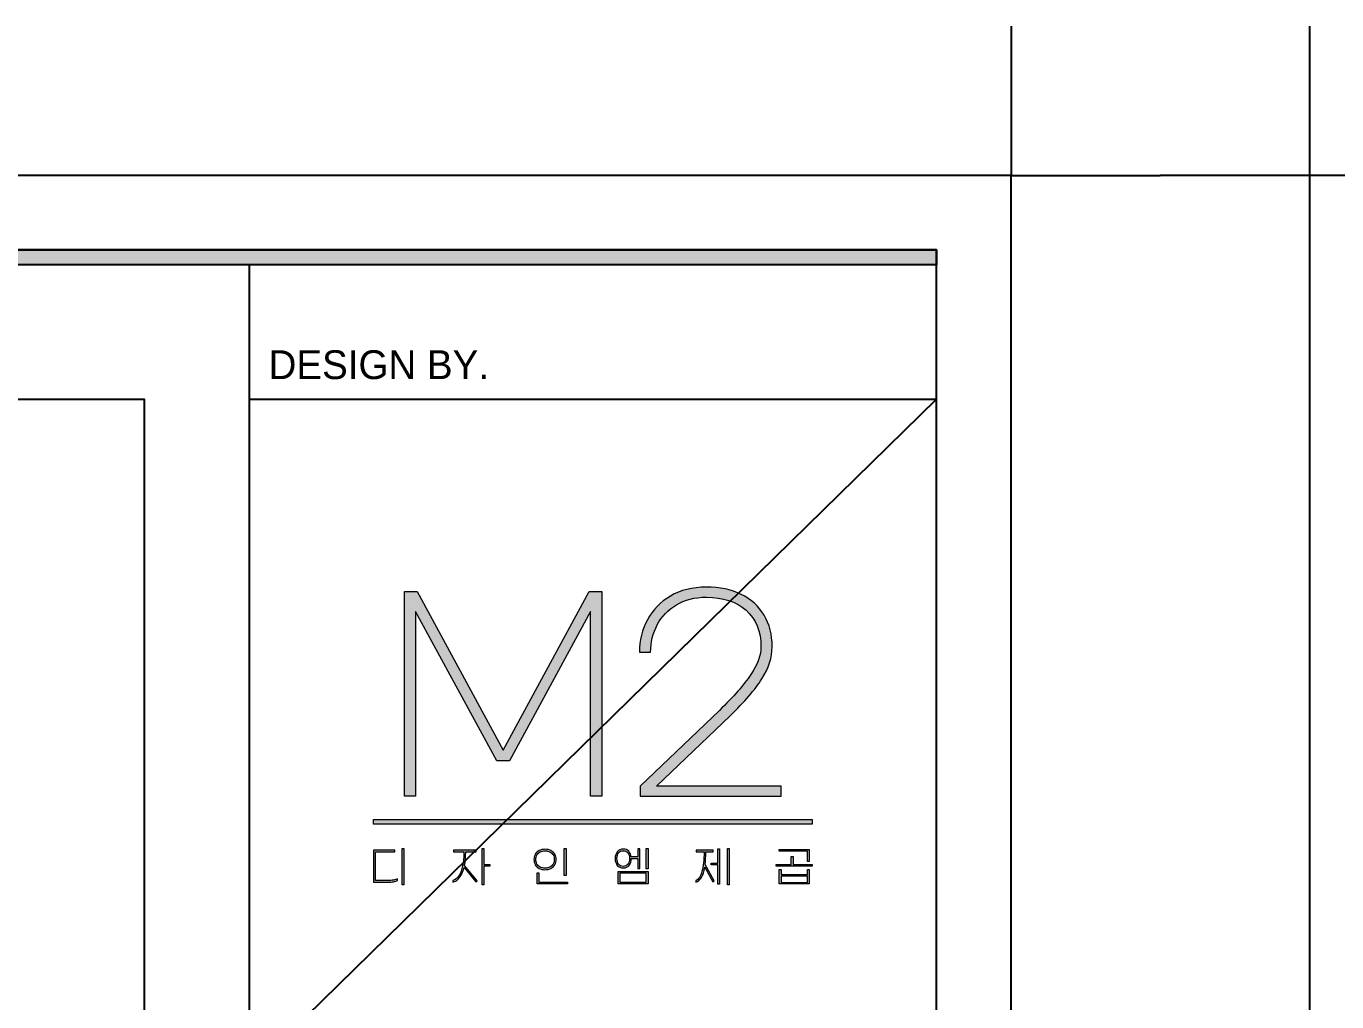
# Model space of a CAD drawing. Header units: millimetres. Extents: x 43335 to 261478, y -4312 to 41218.
# Drawn here: x 221053 to 225445, y 26975 to 30245 of the extents above; entities that cross this region are included whole.
import ezdxf
from ezdxf.enums import TextEntityAlignment as Align

# ---------------------------------------------------------------- set-up
doc = ezdxf.new("R2010")
doc.units = ezdxf.units.MM
doc.linetypes.add('CONT', pattern=[2, 1, 1])
for name, color, linetype in [('_U+B808_U+C774_U+C5B4 2', 7, 'Continuous'), ('FORM(YOURNAME)-11', 1, 'Continuous'), ('S-DIM', 7, 'Continuous'), ('인테리어_가구_제작', 6, 'Continuous')]:
    doc.layers.add(name, color=color, linetype=linetype)
doc.styles.add('YOURNAME', font='HANDotum.ttf')
doc.styles.add('스타일1', font='HANDotum.ttf')
doc.dimstyles.new('50', dxfattribs={"dimscale": 50, "dimtxt": 2.5, "dimasz": 2.5, "dimexe": 1.25, "dimexo": 2, "dimtad": 0, "dimdec": 0, "dimtxsty": '스타일1', "dimblk": 'DOTSMALL', "dimcen": 2.5, "dimclrd": 1, "dimclre": 1, "dimclrt": 2, "dimadec": 0, "dimazin": 0, "dimtfac": 1, "dimtdec": 0, "dimtix": 1, "dimtmove": 0, "dimatfit": 3, "dimldrblk": 'DOTSMALL', "dimfxl": 1.25, "dimarcsym": 0})

# ---------------------------------------------------------------- blocks, each defined once
blk = doc.blocks.new('_DOTSMALL')
at = {"color": 0, "linetype": 'ByBlock', "const_width": 0.5}
blk.add_lwpolyline([(-0.0625, 0, 1), (0.0625, 0, 1)], format="xyb", close=True, dxfattribs=at)
blk = doc.blocks.new('*D1117')
at = {"layer": 'Defpoints', "color": 0, "transparency": 16777216}
for p in [(241121.6, 28032.4), (241325.5, 28032.4), (241332.9, 27032.4), (188433.1, 17328.5), (189012.9, 17328.5), (210433.1, 17328.5), (211012.9, 17328.5), (188433.1, 16920.8), (210433.1, 16920.8)]:
    blk.add_point(p, dxfattribs=at)
at = {"layer": 'S-DIM', "color": 1, "lineweight": -2, "transparency": 16777216}
for p, q in [((241225.5, 28032.4), (241059.1, 28032.4)), ((241121.6, 28032.4), (241121.6, 27738.4)), ((241121.6, 27032.4), (241121.6, 27326.4)), ((241232.9, 27032.4), (241059.1, 27032.4)), ((188433.1, 17228.5), (188433.1, 16858.3)), ((189012.9, 17228.5), (189012.9, 16858.3)), ((210433.1, 17228.5), (210433.1, 16858.3)), ((211012.9, 17228.5), (211012.9, 16858.3)), ((188433.1, 16920.8), (188657.3, 16920.8)), ((189012.9, 16920.8), (188983.8, 16920.8)), ((210433.1, 16920.8), (210657.3, 16920.8)), ((211012.9, 16920.8), (210983.8, 16920.8))]:
    blk.add_line(p, q, dxfattribs=at)
at = {"layer": 'S-DIM', "color": 1, "lineweight": -2, "transparency": 16777216, "xscale": 125, "yscale": 125, "zscale": 125}
for p, rotation in [((241121.6, 28032.4), 90), ((241121.6, 27032.4), 270), ((188433.1, 16920.8), 180), ((210433.1, 16920.8), 180)]:
    blk.add_blockref('_DOTSMALL', p, dxfattribs=dict(at, rotation=rotation))
for p in [(189012.9, 16920.8), (211012.9, 16920.8)]:
    blk.add_blockref('_DOTSMALL', p, dxfattribs=at)
at = {"layer": 'S-DIM', "color": 2, "transparency": 16777216, "insert": (241121.6, 27532.4), "char_height": 125, "attachment_point": 5, "rotation": 90, "style": '스타일1'}
blk.add_mtext('1000', dxfattribs=at)
at = {"layer": 'S-DIM', "color": 2, "transparency": 16777216, "char_height": 125, "attachment_point": 5, "style": '스타일1'}
for insert in [(188820.6, 16920.8), (210820.6, 16920.8)]:
    blk.add_mtext('580', dxfattribs=dict(at, insert=insert))
blk = doc.blocks.new('*D1120')
at = {"layer": 'Defpoints', "color": 0, "transparency": 16777216}
for p in [(236471.4, 28032.4), (236582.9, 28032.4), (236582.9, 27032.4), (209672.9, 20783.7), (214282.9, 20783.7), (214282.9, 20783.7), (191382.9, 18507.9), (189512.9, 18328.5), (191382.9, 18328.5)]:
    blk.add_point(p, dxfattribs=at)
at = {"layer": 'S-DIM', "color": 1, "lineweight": -2, "transparency": 16777216}
for p, q in [((236482.9, 28032.4), (236408.9, 28032.4)), ((236471.4, 28032.4), (236471.4, 27504.6)), ((236471.4, 27032.4), (236471.4, 27092.6)), ((236482.9, 27032.4), (236408.9, 27032.4)), ((209672.9, 20883.7), (209672.9, 20846.2)), ((214282.9, 20883.7), (214282.9, 20846.2)), ((209672.9, 20783.7), (213276.9, 20783.7)), ((214282.9, 20783.7), (213702.3, 20783.7)), ((189512.9, 18428.5), (189512.9, 18570.4)), ((191382.9, 18428.5), (191382.9, 18570.4)), ((189512.9, 18507.9), (190241.9, 18507.9)), ((191382.9, 18507.9), (190653.9, 18507.9))]:
    blk.add_line(p, q, dxfattribs=at)
at = {"layer": 'S-DIM', "color": 1, "lineweight": -2, "transparency": 16777216, "xscale": 125, "yscale": 125, "zscale": 125}
for p, rotation in [((236471.4, 28032.4), 90), ((236471.4, 27032.4), 270), ((209672.9, 20783.7), 180), ((189512.9, 18507.9), 180)]:
    blk.add_blockref('_DOTSMALL', p, dxfattribs=dict(at, rotation=rotation))
for p in [(214282.9, 20783.7), (191382.9, 18507.9)]:
    blk.add_blockref('_DOTSMALL', p, dxfattribs=at)
at = {"layer": 'S-DIM', "color": 2, "transparency": 16777216, "insert": (236471.4, 27298.6), "char_height": 125, "attachment_point": 5, "rotation": 90, "style": '스타일1'}
blk.add_mtext('1000', dxfattribs=at)
at = {"layer": 'S-DIM', "color": 2, "transparency": 16777216, "char_height": 125, "attachment_point": 5, "style": '스타일1'}
for s, insert in [('4627', (213489.6, 20783.7)), ('1870', (190447.9, 18507.9))]:
    blk.add_mtext(s, dxfattribs=dict(at, insert=insert))
blk = doc.blocks.new('*D1124')
at = {"layer": 'Defpoints', "color": 0, "transparency": 16777216}
for p in [(227032.9, 28053.4), (227032.9, 28053.4), (227032.9, 27032.4), (192112.9, 26807.4), (192582.9, 26807.4), (219332.9, 26807.4), (219962.9, 26807.4), (192582.9, 26496), (219962.9, 26513)]:
    blk.add_point(p, dxfattribs=at)
at = {"layer": 'S-DIM', "color": 1, "lineweight": -2, "transparency": 16777216}
for p, q in [((227032.9, 28053.4), (227032.9, 27736.4)), ((227132.9, 28053.4), (227095.4, 28053.4)), ((227032.9, 27032.4), (227032.9, 27349.5)), ((227132.9, 27032.4), (227095.4, 27032.4)), ((192112.9, 26707.4), (192112.9, 26433.5)), ((192582.9, 26707.4), (192582.9, 26433.5)), ((219332.9, 26707.4), (219332.9, 26450.5)), ((219962.9, 26707.4), (219962.9, 26450.5)), ((192112.9, 26496), (192182.2, 26496)), ((192582.9, 26496), (192513.7, 26496)), ((219332.9, 26513), (219483.6, 26513)), ((219962.9, 26513), (219812.3, 26513))]:
    blk.add_line(p, q, dxfattribs=at)
at = {"layer": 'S-DIM', "color": 1, "lineweight": -2, "transparency": 16777216, "xscale": 125, "yscale": 125, "zscale": 125}
for p, rotation in [((227032.9, 28053.4), 90), ((227032.9, 27032.4), 270), ((192112.9, 26496), 180), ((219332.9, 26513), 180)]:
    blk.add_blockref('_DOTSMALL', p, dxfattribs=dict(at, rotation=rotation))
for p in [(192582.9, 26496), (219962.9, 26513)]:
    blk.add_blockref('_DOTSMALL', p, dxfattribs=at)
at = {"layer": 'S-DIM', "color": 2, "transparency": 16777216, "insert": (227032.9, 27542.9), "char_height": 125, "attachment_point": 5, "rotation": 90, "style": '스타일1'}
blk.add_mtext('1021', dxfattribs=at)
at = {"layer": 'S-DIM', "color": 2, "transparency": 16777216, "char_height": 125, "attachment_point": 5, "style": '스타일1'}
for s, insert in [('630', (219647.9, 26513)), ('470', (192347.9, 26496))]:
    blk.add_mtext(s, dxfattribs=dict(at, insert=insert))
blk = doc.blocks.new('*D1127')
at = {"layer": 'Defpoints', "color": 0, "transparency": 16777216}
for p in [(209182.9, 28463.4), (187182.9, 26808.8), (187182.9, 22668.4), (187357.3, 22668.4), (209182.9, 22668.4), (209357.3, 22668.4), (228472.9, 19958.4), (228472.9, 19958.4), (231472.9, 19958.4)]:
    blk.add_point(p, dxfattribs=at)
at = {"layer": 'S-DIM', "color": 1, "lineweight": -2, "transparency": 16777216}
for p, q in [((209282.9, 28463.4), (209419.8, 28463.4)), ((209357.3, 28463.4), (209357.3, 25776.3)), ((187282.9, 26808.8), (187419.8, 26808.8)), ((187357.3, 26808.8), (187357.3, 24951.7)), ((209357.3, 22668.4), (209357.3, 25355.5)), ((187357.3, 22668.4), (187357.3, 24525.6)), ((187282.9, 22668.4), (187419.8, 22668.4)), ((209282.9, 22668.4), (209419.8, 22668.4)), ((228472.9, 20058.4), (228472.9, 20020.9)), ((231472.9, 20058.4), (231472.9, 20020.9)), ((228472.9, 19958.4), (229761.2, 19958.4)), ((231472.9, 19958.4), (230184.6, 19958.4))]:
    blk.add_line(p, q, dxfattribs=at)
at = {"layer": 'S-DIM', "color": 1, "lineweight": -2, "transparency": 16777216, "xscale": 125, "yscale": 125, "zscale": 125}
for p, rotation in [((209357.3, 28463.4), 90), ((187357.3, 26808.8), 90), ((187357.3, 22668.4), 270), ((209357.3, 22668.4), 270), ((228472.9, 19958.4), 180)]:
    blk.add_blockref('_DOTSMALL', p, dxfattribs=dict(at, rotation=rotation))
blk.add_blockref('_DOTSMALL', (231472.9, 19958.4), dxfattribs=at)
at = {"layer": 'S-DIM', "color": 2, "transparency": 16777216, "char_height": 125, "attachment_point": 5, "rotation": 90, "style": '스타일1'}
for s, insert in [('5795', (209357.3, 25565.9)), ('4140', (187357.3, 24738.6))]:
    blk.add_mtext(s, dxfattribs=dict(at, insert=insert))
at = {"layer": 'S-DIM', "color": 2, "transparency": 16777216, "insert": (229972.9, 19958.4), "char_height": 125, "attachment_point": 5, "style": '스타일1'}
blk.add_mtext('3000', dxfattribs=at)
blk = doc.blocks.new('block 34')
at = {"layer": '_U+B808_U+C774_U+C5B4 2'}
h = blk.add_hatch(color=35, dxfattribs=at)
h.dxf.hatch_style = 2
edge = h.paths.add_edge_path()
edge.add_spline(control_points=[(704.68, -105.78), (705.57, -106.21), (706.25, -106.83), (706.73, -107.63), (707.21, -108.43), (707.45, -109.38), (707.45, -110.46), (707.45, -111.43), (707.14, -112.39), (706.53, -113.34), (705.92, -114.29), (704.98, -115.38), (703.7, -116.62), (703.7, -116.62), (697.12, -122.91), (697.12, -122.91), (697.12, -122.91), (708.26, -122.91), (708.26, -122.91), (708.26, -122.91), (708.26, -123.82), (708.26, -123.82), (708.26, -123.82), (695.66, -123.82), (695.66, -123.82), (695.66, -123.82), (695.66, -122.91), (695.66, -122.91), (695.66, -122.91), (702.73, -116.15), (702.73, -116.15), (703.99, -114.93), (704.93, -113.86), (705.54, -112.95), (706.15, -112.03), (706.45, -111.2), (706.45, -110.46), (706.45, -109.07), (706.01, -107.98), (705.12, -107.2), (704.23, -106.42), (703.05, -106.03), (701.57, -106.03), (700.53, -106.03), (699.64, -106.26), (698.89, -106.71), (698.15, -107.15), (697.57, -107.75), (697.18, -108.5), (696.79, -109.25), (696.59, -110.06), (696.59, -110.94), (696.59, -110.94), (695.59, -110.94), (695.59, -110.94), (695.59, -109.89), (695.83, -108.93), (696.3, -108.05), (696.77, -107.17), (697.46, -106.46), (698.36, -105.93), (699.26, -105.4), (700.33, -105.13), (701.57, -105.13), (702.76, -105.13), (703.79, -105.35), (704.68, -105.78)], knot_values=[0, 0, 0, 0, 1, 1, 1, 2, 2, 2, 3, 3, 3, 4, 4, 4, 5, 5, 5, 6, 6, 6, 7, 7, 7, 8, 8, 8, 9, 9, 9, 10, 10, 10, 11, 11, 11, 12, 12, 12, 13, 13, 13, 14, 14, 14, 15, 15, 15, 16, 16, 16, 17, 17, 17, 18, 18, 18, 19, 19, 19, 20, 20, 20, 21, 21, 21, 22, 22, 22, 22], degree=3, periodic=0)
h = blk.add_hatch(color=35, dxfattribs=at)
h.dxf.hatch_style = 2
h.paths.add_polyline_path([(674.6, -105.53), (675.73, -105.53), (683.42, -119.69), (691.1, -105.53), (692.22, -105.53), (692.22, -123.82), (691.22, -123.82), (691.22, -107.31), (683.97, -120.67), (682.84, -120.67), (675.59, -107.31), (675.59, -123.82), (674.6, -123.82)])
at = {"layer": '_U+B808_U+C774_U+C5B4 2', "lineweight": 0}
blk.add_lwpolyline([(674.6, -105.53), (675.73, -105.53), (683.42, -119.69), (691.1, -105.53), (692.22, -105.53), (692.22, -123.82), (691.22, -123.82), (691.22, -107.31), (683.97, -120.67), (682.84, -120.67), (675.59, -107.31), (675.59, -123.82), (674.6, -123.82), (674.6, -105.53)], dxfattribs=at)
blk.add_open_spline([(704.68, -105.78), (705.57, -106.21), (706.25, -106.83), (706.73, -107.63), (707.21, -108.43), (707.45, -109.38), (707.45, -110.46), (707.45, -111.43), (707.14, -112.39), (706.53, -113.34), (705.92, -114.29), (704.98, -115.38), (703.7, -116.62), (703.7, -116.62), (697.12, -122.91), (697.12, -122.91), (697.12, -122.91), (708.26, -122.91), (708.26, -122.91), (708.26, -122.91), (708.26, -123.82), (708.26, -123.82), (708.26, -123.82), (695.66, -123.82), (695.66, -123.82), (695.66, -123.82), (695.66, -122.91), (695.66, -122.91), (695.66, -122.91), (702.73, -116.15), (702.73, -116.15), (703.99, -114.93), (704.93, -113.86), (705.54, -112.95), (706.15, -112.03), (706.45, -111.2), (706.45, -110.46), (706.45, -109.07), (706.01, -107.98), (705.12, -107.2), (704.23, -106.42), (703.05, -106.03), (701.57, -106.03), (700.53, -106.03), (699.64, -106.26), (698.89, -106.71), (698.15, -107.15), (697.57, -107.75), (697.18, -108.5), (696.79, -109.25), (696.59, -110.06), (696.59, -110.94), (696.59, -110.94), (695.59, -110.94), (695.59, -110.94), (695.59, -109.89), (695.83, -108.93), (696.3, -108.05), (696.77, -107.17), (697.46, -106.46), (698.36, -105.93), (699.26, -105.4), (700.33, -105.13), (701.57, -105.13), (702.76, -105.13), (703.79, -105.35), (704.68, -105.78)], degree=3, knots=[0, 0, 0, 0, 1, 1, 1, 2, 2, 2, 3, 3, 3, 4, 4, 4, 5, 5, 5, 6, 6, 6, 7, 7, 7, 8, 8, 8, 9, 9, 9, 10, 10, 10, 11, 11, 11, 12, 12, 12, 13, 13, 13, 14, 14, 14, 15, 15, 15, 16, 16, 16, 17, 17, 17, 18, 18, 18, 19, 19, 19, 20, 20, 20, 21, 21, 21, 22, 22, 22, 22], dxfattribs=at)
blk = doc.blocks.new('block 35')
at = {"layer": '_U+B808_U+C774_U+C5B4 2'}
h = blk.add_hatch(color=35, dxfattribs=at)
h.dxf.hatch_style = 2
edge = h.paths.add_edge_path()
edge.add_spline(control_points=[(673.72, -128.8), (673.72, -128.8), (672, -128.8), (672, -128.8), (672, -128.8), (672, -131.36), (672, -131.36), (672, -131.36), (673.14, -131.36), (673.14, -131.36), (673.29, -131.36), (673.44, -131.34), (673.6, -131.31), (673.75, -131.28), (673.88, -131.24), (673.98, -131.2), (673.98, -131.2), (673.98, -131.35), (673.98, -131.35), (673.88, -131.4), (673.75, -131.44), (673.6, -131.47), (673.45, -131.49), (673.3, -131.51), (673.14, -131.51), (673.14, -131.51), (671.83, -131.51), (671.83, -131.51), (671.83, -131.51), (671.83, -128.65), (671.83, -128.65), (671.83, -128.65), (673.72, -128.65), (673.72, -128.65), (673.72, -128.65), (673.72, -128.8), (673.72, -128.8)], knot_values=[0, 0, 0, 0, 1, 1, 1, 2, 2, 2, 3, 3, 3, 4, 4, 4, 5, 5, 5, 6, 6, 6, 7, 7, 7, 8, 8, 8, 9, 9, 9, 10, 10, 10, 11, 11, 11, 12, 12, 12, 12], degree=3, periodic=0)
h.paths.add_polyline_path([(674.54, -131.73), (674.38, -131.74), (674.38, -128.5), (674.54, -128.5)])
h = blk.add_hatch(color=35, dxfattribs=at)
h.dxf.hatch_style = 2
edge = h.paths.add_edge_path()
edge.add_spline(control_points=[(679.96, -130.01), (679.96, -130.01), (681.09, -131.37), (681.09, -131.37), (681.09, -131.37), (680.96, -131.47), (680.96, -131.47), (680.96, -131.47), (679.92, -130.19), (679.92, -130.19), (679.82, -130.57), (679.69, -130.87), (679.52, -131.09), (679.35, -131.32), (679.14, -131.46), (678.9, -131.51), (678.9, -131.51), (678.9, -131.36), (678.9, -131.36), (679.11, -131.3), (679.3, -131.16), (679.45, -130.93), (679.6, -130.7), (679.71, -130.39), (679.79, -130.03), (679.86, -129.66), (679.91, -129.25), (679.91, -128.8), (679.91, -128.8), (678.97, -128.8), (678.97, -128.8), (678.97, -128.8), (678.97, -128.65), (678.97, -128.65), (678.97, -128.65), (681, -128.65), (681, -128.65), (681, -128.65), (681, -128.8), (681, -128.8), (681, -128.8), (680.07, -128.8), (680.07, -128.8), (680.06, -129.26), (680.03, -129.66), (679.96, -130.01)], knot_values=[0, 0, 0, 0, 1, 1, 1, 2, 2, 2, 3, 3, 3, 4, 4, 4, 5, 5, 5, 6, 6, 6, 7, 7, 7, 8, 8, 8, 9, 9, 9, 10, 10, 10, 11, 11, 11, 12, 12, 12, 13, 13, 13, 14, 14, 14, 15, 15, 15, 15], degree=3, periodic=0)
h.paths.add_polyline_path([(682.21, -130.06), (681.69, -130.06), (681.69, -131.73), (681.54, -131.73), (681.54, -128.5), (681.69, -128.5), (681.69, -129.92), (682.21, -129.92)])
h = blk.add_hatch(color=35, dxfattribs=at)
h.dxf.hatch_style = 2
edge = h.paths.add_edge_path()
edge.add_spline(control_points=[(687.69, -128.68), (687.84, -128.76), (687.95, -128.87), (688.03, -129.01), (688.11, -129.15), (688.15, -129.3), (688.15, -129.47), (688.15, -129.64), (688.11, -129.8), (688.03, -129.94), (687.95, -130.08), (687.84, -130.19), (687.69, -130.27), (687.54, -130.35), (687.36, -130.39), (687.15, -130.39), (686.95, -130.39), (686.77, -130.35), (686.62, -130.27), (686.47, -130.19), (686.36, -130.08), (686.28, -129.94), (686.2, -129.8), (686.16, -129.64), (686.16, -129.47), (686.16, -129.3), (686.2, -129.15), (686.28, -129.01), (686.36, -128.87), (686.47, -128.76), (686.62, -128.68), (686.77, -128.6), (686.95, -128.56), (687.15, -128.56), (687.36, -128.56), (687.54, -128.6), (687.69, -128.68)], knot_values=[0, 0, 0, 0, 1, 1, 1, 2, 2, 2, 3, 3, 3, 4, 4, 4, 5, 5, 5, 6, 6, 6, 7, 7, 7, 8, 8, 8, 9, 9, 9, 10, 10, 10, 11, 11, 11, 12, 12, 12, 12], degree=3, periodic=0)
edge = h.paths.add_edge_path()
edge.add_spline(control_points=[(686.72, -128.79), (686.59, -128.86), (686.49, -128.95), (686.43, -129.07), (686.36, -129.18), (686.32, -129.32), (686.32, -129.47), (686.32, -129.63), (686.36, -129.76), (686.43, -129.88), (686.49, -130), (686.59, -130.09), (686.72, -130.15), (686.84, -130.22), (686.99, -130.25), (687.15, -130.25), (687.32, -130.25), (687.46, -130.22), (687.59, -130.15), (687.72, -130.09), (687.81, -130), (687.88, -129.88), (687.95, -129.76), (687.98, -129.63), (687.98, -129.47), (687.98, -129.32), (687.95, -129.18), (687.88, -129.07), (687.81, -128.95), (687.72, -128.86), (687.59, -128.79), (687.46, -128.73), (687.32, -128.7), (687.15, -128.7), (686.99, -128.7), (686.84, -128.73), (686.72, -128.79)], knot_values=[0, 0, 0, 0, 1, 1, 1, 2, 2, 2, 3, 3, 3, 4, 4, 4, 5, 5, 5, 6, 6, 6, 7, 7, 7, 8, 8, 8, 9, 9, 9, 10, 10, 10, 11, 11, 11, 12, 12, 12, 12], degree=3, periodic=0)
h.paths.add_polyline_path([(686.6, -131.51), (689.15, -131.51), (689.15, -131.66), (686.44, -131.66), (686.44, -130.66), (686.6, -130.66)])
h.paths.add_polyline_path([(689.03, -130.91), (688.87, -130.91), (688.87, -128.5), (689.03, -128.5)])
h = blk.add_hatch(color=35, dxfattribs=at)
h.dxf.hatch_style = 2
edge = h.paths.add_edge_path()
edge.add_spline(control_points=[(694.67, -130), (694.55, -130.16), (694.37, -130.23), (694.14, -130.23), (693.91, -130.23), (693.73, -130.16), (693.61, -130), (693.48, -129.84), (693.42, -129.64), (693.42, -129.39), (693.42, -129.14), (693.48, -128.94), (693.61, -128.78), (693.73, -128.62), (693.91, -128.54), (694.14, -128.54), (694.35, -128.54), (694.51, -128.61), (694.63, -128.74), (694.75, -128.87), (694.83, -129.04), (694.85, -129.25), (694.85, -129.25), (695.45, -129.25), (695.45, -129.25), (695.45, -129.25), (695.45, -128.52), (695.45, -128.52), (695.45, -128.52), (695.61, -128.52), (695.61, -128.52), (695.61, -128.52), (695.61, -130.29), (695.61, -130.29), (695.61, -130.29), (695.45, -130.29), (695.45, -130.29), (695.45, -130.29), (695.45, -129.4), (695.45, -129.4), (695.45, -129.4), (694.86, -129.4), (694.86, -129.4), (694.85, -129.64), (694.79, -129.85), (694.67, -130)], knot_values=[0, 0, 0, 0, 1, 1, 1, 2, 2, 2, 3, 3, 3, 4, 4, 4, 5, 5, 5, 6, 6, 6, 7, 7, 7, 8, 8, 8, 9, 9, 9, 10, 10, 10, 11, 11, 11, 12, 12, 12, 13, 13, 13, 14, 14, 14, 15, 15, 15, 15], degree=3, periodic=0)
edge = h.paths.add_edge_path()
edge.add_spline(control_points=[(693.73, -129.9), (693.83, -130.03), (693.97, -130.09), (694.14, -130.09), (694.31, -130.09), (694.45, -130.03), (694.55, -129.9), (694.65, -129.78), (694.7, -129.61), (694.7, -129.39), (694.7, -129.17), (694.65, -129), (694.55, -128.87), (694.45, -128.75), (694.31, -128.69), (694.14, -128.69), (693.97, -128.69), (693.83, -128.75), (693.73, -128.87), (693.63, -129), (693.58, -129.17), (693.58, -129.39), (693.58, -129.61), (693.63, -129.78), (693.73, -129.9)], knot_values=[0, 0, 0, 0, 1, 1, 1, 2, 2, 2, 3, 3, 3, 4, 4, 4, 5, 5, 5, 6, 6, 6, 7, 7, 7, 8, 8, 8, 8], degree=3, periodic=0)
h.paths.add_polyline_path([(693.69, -130.55), (696.36, -130.55), (696.36, -131.66), (693.69, -131.66)])
h.paths.add_polyline_path([(693.85, -131.51), (696.2, -131.51), (696.2, -130.7), (693.85, -130.7)])
h.paths.add_polyline_path([(696.36, -128.5), (696.36, -130.32), (696.2, -130.32), (696.2, -128.5)])
h = blk.add_hatch(color=35, dxfattribs=at)
h.dxf.hatch_style = 2
edge = h.paths.add_edge_path()
edge.add_spline(control_points=[(701.46, -129.93), (701.46, -129.93), (702.28, -131.39), (702.28, -131.39), (702.28, -131.39), (702.15, -131.47), (702.15, -131.47), (702.15, -131.47), (701.43, -130.17), (701.43, -130.17), (701.3, -130.94), (701.03, -131.39), (700.63, -131.51), (700.63, -131.51), (700.63, -131.35), (700.63, -131.35), (700.88, -131.26), (701.06, -130.99), (701.18, -130.55), (701.3, -130.1), (701.37, -129.52), (701.37, -128.8), (701.37, -128.8), (700.67, -128.8), (700.67, -128.8), (700.67, -128.8), (700.67, -128.65), (700.67, -128.65), (700.67, -128.65), (702.19, -128.65), (702.19, -128.65), (702.19, -128.65), (702.19, -128.8), (702.19, -128.8), (702.19, -128.8), (701.53, -128.8), (701.53, -128.8), (701.52, -129.25), (701.5, -129.63), (701.46, -129.93)], knot_values=[0, 0, 0, 0, 1, 1, 1, 2, 2, 2, 3, 3, 3, 4, 4, 4, 5, 5, 5, 6, 6, 6, 7, 7, 7, 8, 8, 8, 9, 9, 9, 10, 10, 10, 11, 11, 11, 12, 12, 12, 13, 13, 13, 13], degree=3, periodic=0)
h.paths.add_polyline_path([(702.59, -128.52), (702.75, -128.52), (702.75, -131.68), (702.59, -131.68), (702.59, -129.95), (702, -129.95), (702, -129.8), (702.59, -129.8)])
h.paths.add_polyline_path([(703.61, -128.5), (703.61, -131.73), (703.45, -131.73), (703.45, -128.5)])
h = blk.add_hatch(color=35, dxfattribs=at)
h.dxf.hatch_style = 2
h.paths.add_polyline_path([(711.02, -129.93), (711.02, -130.07), (707.82, -130.07), (707.82, -129.93), (709.16, -129.93), (709.16, -129.2), (709.32, -129.2), (709.32, -129.93)])
h.paths.add_polyline_path([(710.61, -128.72), (708.07, -128.72), (708.07, -128.57), (710.77, -128.57), (710.77, -129.64), (710.61, -129.64)])
h.paths.add_polyline_path([(710.61, -130.36), (710.77, -130.36), (710.77, -131.66), (708.08, -131.66), (708.08, -130.36), (708.24, -130.36), (708.24, -130.83), (710.61, -130.83)])
h.paths.add_polyline_path([(710.61, -131.52), (710.61, -130.97), (708.24, -130.97), (708.24, -131.52)])
at = {"layer": '_U+B808_U+C774_U+C5B4 2', "lineweight": 0}
for points in [[(674.54, -131.73), (674.38, -131.74), (674.38, -128.5), (674.54, -128.5), (674.54, -131.73)], [(682.21, -130.06), (681.69, -130.06), (681.69, -131.73), (681.54, -131.73), (681.54, -128.5), (681.69, -128.5), (681.69, -129.92), (682.21, -129.92), (682.21, -130.06)], [(689.03, -130.91), (688.87, -130.91), (688.87, -128.5), (689.03, -128.5), (689.03, -130.91)], [(696.36, -128.5), (696.36, -130.32), (696.2, -130.32), (696.2, -128.5), (696.36, -128.5)], [(702.59, -128.52), (702.75, -128.52), (702.75, -131.68), (702.59, -131.68), (702.59, -129.95), (702, -129.95), (702, -129.8), (702.59, -129.8), (702.59, -128.52)], [(703.61, -128.5), (703.61, -131.73), (703.45, -131.73), (703.45, -128.5), (703.61, -128.5)], [(710.61, -128.72), (708.07, -128.72), (708.07, -128.57), (710.77, -128.57), (710.77, -129.64), (710.61, -129.64), (710.61, -128.72)], [(711.02, -129.93), (711.02, -130.07), (707.82, -130.07), (707.82, -129.93), (709.16, -129.93), (709.16, -129.2), (709.32, -129.2), (709.32, -129.93), (711.02, -129.93)], [(686.6, -131.51), (689.15, -131.51), (689.15, -131.66), (686.44, -131.66), (686.44, -130.66), (686.6, -130.66), (686.6, -131.51)], [(693.69, -130.55), (696.36, -130.55), (696.36, -131.66), (693.69, -131.66), (693.69, -130.55)], [(693.85, -131.51), (696.2, -131.51), (696.2, -130.7), (693.85, -130.7), (693.85, -131.51)], [(710.61, -130.36), (710.77, -130.36), (710.77, -131.66), (708.08, -131.66), (708.08, -130.36), (708.24, -130.36), (708.24, -130.83), (710.61, -130.83), (710.61, -130.36)], [(710.61, -131.52), (710.61, -130.97), (708.24, -130.97), (708.24, -131.52), (710.61, -131.52)]]:
    blk.add_lwpolyline(points, dxfattribs=at)
for points, knots in [([(673.72, -128.8), (673.72, -128.8), (672, -128.8), (672, -128.8), (672, -128.8), (672, -131.36), (672, -131.36), (672, -131.36), (673.14, -131.36), (673.14, -131.36), (673.29, -131.36), (673.44, -131.34), (673.6, -131.31), (673.75, -131.28), (673.88, -131.24), (673.98, -131.2), (673.98, -131.2), (673.98, -131.35), (673.98, -131.35), (673.88, -131.4), (673.75, -131.44), (673.6, -131.47), (673.45, -131.49), (673.3, -131.51), (673.14, -131.51), (673.14, -131.51), (671.83, -131.51), (671.83, -131.51), (671.83, -131.51), (671.83, -128.65), (671.83, -128.65), (671.83, -128.65), (673.72, -128.65), (673.72, -128.65), (673.72, -128.65), (673.72, -128.8), (673.72, -128.8)], [0, 0, 0, 0, 1, 1, 1, 2, 2, 2, 3, 3, 3, 4, 4, 4, 5, 5, 5, 6, 6, 6, 7, 7, 7, 8, 8, 8, 9, 9, 9, 10, 10, 10, 11, 11, 11, 12, 12, 12, 12]), ([(679.96, -130.01), (679.96, -130.01), (681.09, -131.37), (681.09, -131.37), (681.09, -131.37), (680.96, -131.47), (680.96, -131.47), (680.96, -131.47), (679.92, -130.19), (679.92, -130.19), (679.82, -130.57), (679.69, -130.87), (679.52, -131.09), (679.35, -131.32), (679.14, -131.46), (678.9, -131.51), (678.9, -131.51), (678.9, -131.36), (678.9, -131.36), (679.11, -131.3), (679.3, -131.16), (679.45, -130.93), (679.6, -130.7), (679.71, -130.39), (679.79, -130.03), (679.86, -129.66), (679.91, -129.25), (679.91, -128.8), (679.91, -128.8), (678.97, -128.8), (678.97, -128.8), (678.97, -128.8), (678.97, -128.65), (678.97, -128.65), (678.97, -128.65), (681, -128.65), (681, -128.65), (681, -128.65), (681, -128.8), (681, -128.8), (681, -128.8), (680.07, -128.8), (680.07, -128.8), (680.06, -129.26), (680.03, -129.66), (679.96, -130.01)], [0, 0, 0, 0, 1, 1, 1, 2, 2, 2, 3, 3, 3, 4, 4, 4, 5, 5, 5, 6, 6, 6, 7, 7, 7, 8, 8, 8, 9, 9, 9, 10, 10, 10, 11, 11, 11, 12, 12, 12, 13, 13, 13, 14, 14, 14, 15, 15, 15, 15]), ([(687.69, -128.68), (687.84, -128.76), (687.95, -128.87), (688.03, -129.01), (688.11, -129.15), (688.15, -129.3), (688.15, -129.47), (688.15, -129.64), (688.11, -129.8), (688.03, -129.94), (687.95, -130.08), (687.84, -130.19), (687.69, -130.27), (687.54, -130.35), (687.36, -130.39), (687.15, -130.39), (686.95, -130.39), (686.77, -130.35), (686.62, -130.27), (686.47, -130.19), (686.36, -130.08), (686.28, -129.94), (686.2, -129.8), (686.16, -129.64), (686.16, -129.47), (686.16, -129.3), (686.2, -129.15), (686.28, -129.01), (686.36, -128.87), (686.47, -128.76), (686.62, -128.68), (686.77, -128.6), (686.95, -128.56), (687.15, -128.56), (687.36, -128.56), (687.54, -128.6), (687.69, -128.68)], [0, 0, 0, 0, 1, 1, 1, 2, 2, 2, 3, 3, 3, 4, 4, 4, 5, 5, 5, 6, 6, 6, 7, 7, 7, 8, 8, 8, 9, 9, 9, 10, 10, 10, 11, 11, 11, 12, 12, 12, 12]), ([(686.72, -128.79), (686.59, -128.86), (686.49, -128.95), (686.43, -129.07), (686.36, -129.18), (686.32, -129.32), (686.32, -129.47), (686.32, -129.63), (686.36, -129.76), (686.43, -129.88), (686.49, -130), (686.59, -130.09), (686.72, -130.15), (686.84, -130.22), (686.99, -130.25), (687.15, -130.25), (687.32, -130.25), (687.46, -130.22), (687.59, -130.15), (687.72, -130.09), (687.81, -130), (687.88, -129.88), (687.95, -129.76), (687.98, -129.63), (687.98, -129.47), (687.98, -129.32), (687.95, -129.18), (687.88, -129.07), (687.81, -128.95), (687.72, -128.86), (687.59, -128.79), (687.46, -128.73), (687.32, -128.7), (687.15, -128.7), (686.99, -128.7), (686.84, -128.73), (686.72, -128.79)], [0, 0, 0, 0, 1, 1, 1, 2, 2, 2, 3, 3, 3, 4, 4, 4, 5, 5, 5, 6, 6, 6, 7, 7, 7, 8, 8, 8, 9, 9, 9, 10, 10, 10, 11, 11, 11, 12, 12, 12, 12]), ([(694.67, -130), (694.55, -130.16), (694.37, -130.23), (694.14, -130.23), (693.91, -130.23), (693.73, -130.16), (693.61, -130), (693.48, -129.84), (693.42, -129.64), (693.42, -129.39), (693.42, -129.14), (693.48, -128.94), (693.61, -128.78), (693.73, -128.62), (693.91, -128.54), (694.14, -128.54), (694.35, -128.54), (694.51, -128.61), (694.63, -128.74), (694.75, -128.87), (694.83, -129.04), (694.85, -129.25), (694.85, -129.25), (695.45, -129.25), (695.45, -129.25), (695.45, -129.25), (695.45, -128.52), (695.45, -128.52), (695.45, -128.52), (695.61, -128.52), (695.61, -128.52), (695.61, -128.52), (695.61, -130.29), (695.61, -130.29), (695.61, -130.29), (695.45, -130.29), (695.45, -130.29), (695.45, -130.29), (695.45, -129.4), (695.45, -129.4), (695.45, -129.4), (694.86, -129.4), (694.86, -129.4), (694.85, -129.64), (694.79, -129.85), (694.67, -130)], [0, 0, 0, 0, 1, 1, 1, 2, 2, 2, 3, 3, 3, 4, 4, 4, 5, 5, 5, 6, 6, 6, 7, 7, 7, 8, 8, 8, 9, 9, 9, 10, 10, 10, 11, 11, 11, 12, 12, 12, 13, 13, 13, 14, 14, 14, 15, 15, 15, 15]), ([(693.73, -129.9), (693.83, -130.03), (693.97, -130.09), (694.14, -130.09), (694.31, -130.09), (694.45, -130.03), (694.55, -129.9), (694.65, -129.78), (694.7, -129.61), (694.7, -129.39), (694.7, -129.17), (694.65, -129), (694.55, -128.87), (694.45, -128.75), (694.31, -128.69), (694.14, -128.69), (693.97, -128.69), (693.83, -128.75), (693.73, -128.87), (693.63, -129), (693.58, -129.17), (693.58, -129.39), (693.58, -129.61), (693.63, -129.78), (693.73, -129.9)], [0, 0, 0, 0, 1, 1, 1, 2, 2, 2, 3, 3, 3, 4, 4, 4, 5, 5, 5, 6, 6, 6, 7, 7, 7, 8, 8, 8, 8]), ([(701.46, -129.93), (701.46, -129.93), (702.28, -131.39), (702.28, -131.39), (702.28, -131.39), (702.15, -131.47), (702.15, -131.47), (702.15, -131.47), (701.43, -130.17), (701.43, -130.17), (701.3, -130.94), (701.03, -131.39), (700.63, -131.51), (700.63, -131.51), (700.63, -131.35), (700.63, -131.35), (700.88, -131.26), (701.06, -130.99), (701.18, -130.55), (701.3, -130.1), (701.37, -129.52), (701.37, -128.8), (701.37, -128.8), (700.67, -128.8), (700.67, -128.8), (700.67, -128.8), (700.67, -128.65), (700.67, -128.65), (700.67, -128.65), (702.19, -128.65), (702.19, -128.65), (702.19, -128.65), (702.19, -128.8), (702.19, -128.8), (702.19, -128.8), (701.53, -128.8), (701.53, -128.8), (701.52, -129.25), (701.5, -129.63), (701.46, -129.93)], [0, 0, 0, 0, 1, 1, 1, 2, 2, 2, 3, 3, 3, 4, 4, 4, 5, 5, 5, 6, 6, 6, 7, 7, 7, 8, 8, 8, 9, 9, 9, 10, 10, 10, 11, 11, 11, 12, 12, 12, 13, 13, 13, 13])]:
    blk.add_open_spline(points, degree=3, knots=knots, dxfattribs=at)
blk = doc.blocks.new('block 33')
at = {"layer": '_U+B808_U+C774_U+C5B4 2'}
for name in ['block 34', 'block 35']:
    blk.add_blockref(name, (0, 0), dxfattribs=at)
blk = doc.blocks.new('block 32')
at = {"layer": '_U+B808_U+C774_U+C5B4 2'}
h = blk.add_hatch(color=35, dxfattribs=at)
h.dxf.hatch_style = 2
h.paths.add_polyline_path([(711.02, -126.32), (671.83, -126.32), (671.83, -125.91), (711.02, -125.91)])
at = {"layer": '_U+B808_U+C774_U+C5B4 2', "lineweight": 0}
blk.add_lwpolyline([(711.02, -126.32), (671.83, -126.32), (671.83, -125.91), (711.02, -125.91), (711.02, -126.32)], dxfattribs=at)
at = {"layer": '_U+B808_U+C774_U+C5B4 2'}
blk.add_blockref('block 33', (0, 0), dxfattribs=at)
blk = doc.blocks.new('FORM-ELEVATION')
at = {"layer": 'FORM(YOURNAME)-11'}
h = blk.add_hatch(color=256, dxfattribs=at)
h.dxf.hatch_style = 1
h.paths.add_polyline_path([(-10309, 35708), (71691, 35708), (71691, 35508), (-10309, 35508)])
h.paths.add_polyline_path([(-10309, -21492), (71691, -21492), (71691, -21692), (-10309, -21692)])
at = {"layer": 'Defpoints', "color": 158}
for p, q in [((62481, 35508), (62481, -21492)), ((62481, 33708), (71691, 33708)), ((62481, 24686), (71691, 33708))]:
    blk.add_line(p, q, dxfattribs=at)
at = {"layer": 'Defpoints', "color": 1}
for points in [[(-11309, 38708), (-11309, 36708), (-13309, 36708)], [(72691, 38708), (72691, 36708), (74691, 36708)]]:
    blk.add_lwpolyline(points, dxfattribs=at)
at = {"layer": 'Defpoints', "color": 158}
for points in [[(-10309, -21692), (71691, -21692), (71691, 35708), (-10309, 35708)], [(-8309, 33708), (61071, 33708), (61071, -19692), (-8309, -19692)]]:
    blk.add_lwpolyline(points, close=True, dxfattribs=at)
at = {"layer": 'FORM(YOURNAME)-11', "color": 250}
blk.add_lwpolyline([(-11309, -22692), (72691, -22692), (72691, 36708), (-11309, 36708)], close=True, dxfattribs=at)
at = {"layer": 'FORM(YOURNAME)-11'}
blk.add_lwpolyline([(-10309, 35708), (71691, 35708), (71691, 35508), (-10309, 35508)], close=True, dxfattribs=at)
at = {"layer": '_U+B808_U+C774_U+C5B4 2', "xscale": 150, "yscale": 150, "zscale": 150}
blk.add_blockref('block 32', (-36628, 46957), dxfattribs=at)
at = {"layer": 'FORM(YOURNAME)-11', "color": 14, "style": 'YOURNAME'}
blk.add_text('DESIGN BY.', height=386.1, dxfattribs=at).set_placement((62739, 34170), align=Align.MIDDLE_LEFT)
at = {"layer": 'FORM(YOURNAME)-11', "color": 3, "style": 'YOURNAME'}
for tag, height, p in [('1', 451, (71041, -1219)), ('2', 451, (71041, -1863)), ('3', 451, (71041, -3150)), ('4', 451, (71041, -5081)), ('5', 515, (71041, -7398)), ('6', 515, (71041, -9650)), ('7', 515, (71041, -11903)), ('8', 515, (71041, -14155)), ('9', 515, (71041, -16408)), ('10', 515, (66791, -18596)), ('11', 515, (71041, -18660)), ('12', 515, (66791, -20848)), ('13', 515, (71041, -20848))]:
    blk.add_attdef(tag, text='', height=height, dxfattribs=at).set_placement(p, align=Align.MIDDLE_RIGHT)

msp = doc.modelspace()

# ---------------------------------------------------------------- block references
at = {"layer": '인테리어_가구_제작', "color": 8, "linetype": 'CONT', "ltscale": 200, "xscale": 0.25, "yscale": 0.25, "zscale": 0.25}
for p in [(206180.1, 20568.1), (228180.1, 20568.1)]:
    msp.add_blockref('FORM-ELEVATION', p, dxfattribs=at)

# ---------------------------------------------------------------- dimensions: what is measured, and where the dimension line sits
at = {"layer": 'S-DIM'}
for base, p1, p2, angle, picture, middle in [((187357.3, 22668.4), (187182.9, 26808.8), (187182.9, 22668.4), 90, '*D1127', (187357.3, 24738.6)), ((209357.3, 22668.4), (209182.9, 28463.4), (209182.9, 22668.4), 90, '*D1127', (209357.3, 25565.9)), ((228472.9, 19958.4), (231472.9, 19958.4), (228472.9, 19958.4), 180, '*D1127', (229972.9, 19958.4)), ((241121.6, 28032.4), (241332.9, 27032.4), (241325.5, 28032.4), 90, '*D1117', (241121.6, 27532.4)), ((227032.9, 28053.4), (227032.9, 27032.4), (227032.9, 28053.4), 90, '*D1124', (227032.9, 27542.9))]:
    dim = msp.add_linear_dim(base=base, p1=p1, p2=p2, angle=angle, dimstyle='50', dxfattribs=at)
    dim.commit()
    dim.dimension.update_dxf_attribs({"geometry": picture, "text_midpoint": middle})
for base, p1, p2, middle in [((188433.1, 16920.8), (189012.9, 17328.5), (188433.1, 17328.5), (188820.6, 16920.8)), ((210433.1, 16920.8), (211012.9, 17328.5), (210433.1, 17328.5), (210820.6, 16920.8))]:
    dim = msp.add_linear_dim(base=base, p1=p1, p2=p2, dimstyle='50', dxfattribs=at)
    dim.commit()
    dim.dimension.update_dxf_attribs({"geometry": '*D1117', "text_midpoint": middle, "dimtype": 160})
for base, p1, p2, picture, middle in [((191382.9, 18507.9), (189512.9, 18328.5), (191382.9, 18328.5), '*D1120', (190447.9, 18507.9)), ((192582.9, 26496), (192112.9, 26807.4), (192582.9, 26807.4), '*D1124', (192347.9, 26496)), ((219962.9, 26513), (219332.9, 26807.4), (219962.9, 26807.4), '*D1124', (219647.9, 26513))]:
    dim = msp.add_linear_dim(base=base, p1=p1, p2=p2, dimstyle='50', dxfattribs=at)
    dim.commit()
    dim.dimension.update_dxf_attribs({"geometry": picture, "text_midpoint": middle})
dim = msp.add_linear_dim(base=(214282.9, 20783.7), p1=(209672.9, 20783.7), p2=(214282.9, 20783.7), text='4627', dimstyle='50', dxfattribs=at)
dim.commit()
dim.dimension.update_dxf_attribs({"geometry": '*D1120', "text_midpoint": (213489.6, 20783.7), "dimtype": 160})
dim = msp.add_linear_dim(base=(236471.4, 28032.4), p1=(236582.9, 27032.4), p2=(236582.9, 28032.4), angle=90, dimstyle='50', dxfattribs=at)
dim.commit()
dim.dimension.update_dxf_attribs({"geometry": '*D1120', "text_midpoint": (236471.4, 27298.6), "dimtype": 160})

doc.saveas('drawing.dxf')
